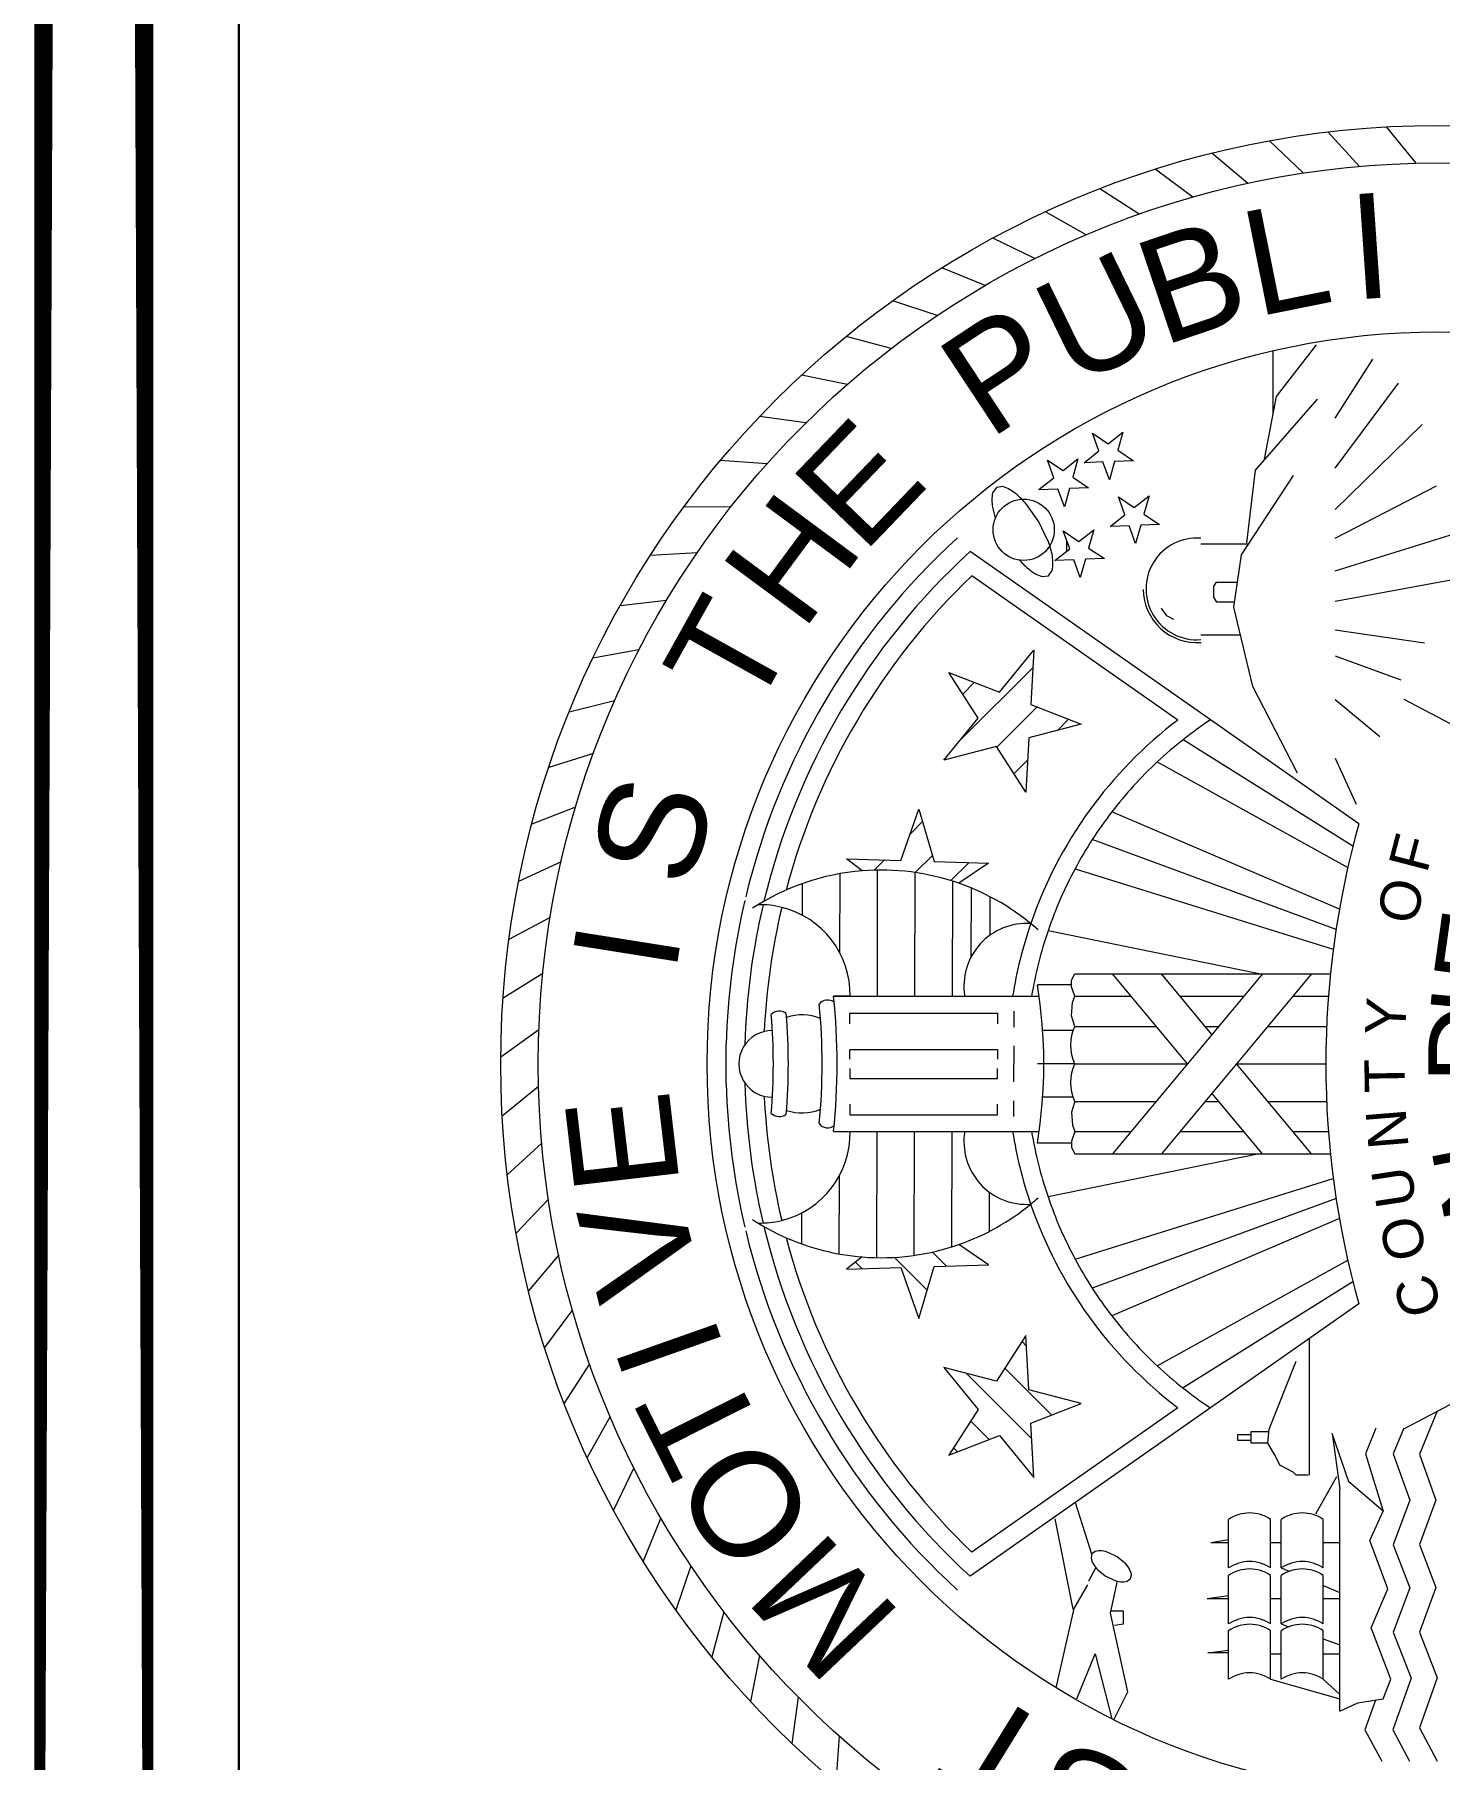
# Model space of a CAD drawing. Header units: inches. Extents: x -3905 to 10892, y 1064 to 9590.
# Drawn here: x 2166.928 to 2168.037, y 6464.645 to 6466.006 of the extents above; entities that cross this region are included whole.
import ezdxf
from ezdxf.enums import TextEntityAlignment as Align

# ---------------------------------------------------------------- set-up
doc = ezdxf.new("R2010")
doc.units = ezdxf.units.IN
doc.header["$MEASUREMENT"] = 0
doc.layers.add('_CoSD_TB', color=7, linetype='Continuous', lineweight=0)
doc.layers.add('BORDER', color=250, linetype='Continuous', lineweight=30)
doc.styles.add('CoSD TITLE', font='arial.ttf')
pattern_1 = [(225, (2168.96257, 6452.378454), (0.01723573, -0.01723573), [])]
pattern_2 = [(135, (2168.96257, 6452.378454), (-0.01723573, -0.01723573), [])]

msp = doc.modelspace()

# ---------------------------------------------------------------- hatches: boundary and pattern name
at = {"layer": '_CoSD_TB'}
h = msp.add_hatch(dxfattribs=at)
h.set_pattern_fill('ANSI31', color=1, scale=0.195, angle=180, style=0)
h.set_pattern_definition(pattern_1)
h.paths.add_polyline_path([(2167.68968, 6465.48705), (2167.64975, 6465.50256), (2167.67293, 6465.46654), (2167.64584, 6465.43336), (2167.68726, 6465.44427), (2167.71045, 6465.40825), (2167.71286, 6465.45102), (2167.75429, 6465.46194), (2167.71436, 6465.47746), (2167.71677, 6465.52023)])
h = msp.add_hatch(dxfattribs=at)
h.set_pattern_fill('ANSI31', color=1, scale=0.195, angle=180, style=0)
h.set_pattern_definition(pattern_1)
h.paths.add_polyline_path([(2167.61168, 6465.35442), (2167.56886, 6465.35571), (2167.58125, 6465.34612, -0.1042601), (2167.65754, 6465.33636), (2167.68096, 6465.35232), (2167.63814, 6465.35362), (2167.62614, 6465.39474)])
h = msp.add_hatch(dxfattribs=at)
h.set_pattern_fill('ANSI31', color=1, scale=0.195, angle=90, style=0)
h.set_pattern_definition(pattern_2)
h.paths.add_polyline_path([(2167.58125, 6465.0414), (2167.56886, 6465.03182), (2167.61168, 6465.03311), (2167.62614, 6464.99279), (2167.63814, 6465.03391), (2167.68096, 6465.03521), (2167.65754, 6465.05117, -0.1042601)])
h = msp.add_hatch(dxfattribs=at)
h.set_pattern_fill('ANSI31', color=1, scale=0.195, angle=90, style=0)
h.set_pattern_definition(pattern_2)
h.paths.add_polyline_path([(2167.68726, 6464.94325), (2167.64584, 6464.95417), (2167.67293, 6464.92099), (2167.64975, 6464.88497), (2167.68968, 6464.90048), (2167.71677, 6464.8673), (2167.71436, 6464.91007), (2167.75429, 6464.92559), (2167.71286, 6464.93651), (2167.71045, 6464.97928)])

# ---------------------------------------------------------------- linework, layer by layer
at = {"layer": '_CoSD_TB', "color": 1, "linetype": 'Continuous'}
for p, q in [((2167.92973, 6465.89682), (2167.90299, 6465.92238)), ((2167.97409, 6465.90215), (2167.94901, 6465.92933)), ((2168.01869, 6465.90468), (2167.99537, 6465.93338)), ((2167.8858, 6465.88873), (2167.8575, 6465.91256)), ((2167.84246, 6465.87789), (2167.81273, 6465.89989)), ((2167.79988, 6465.86434), (2167.76883, 6465.88444)), ((2167.75824, 6465.84816), (2167.72599, 6465.86626)), ((2167.7177, 6465.82939), (2167.68438, 6465.84543)), ((2167.67842, 6465.80811), (2167.64415, 6465.82203)), ((2167.64055, 6465.78441), (2167.60548, 6465.79615)), ((2167.60425, 6465.75837), (2167.5685, 6465.76789)), ((2167.90577, 6465.70623), (2167.90577, 6465.75655)), ((2167.56965, 6465.73011), (2167.53338, 6465.73736)), ((2167.53689, 6465.69973), (2167.50024, 6465.70469)), ((2167.50611, 6465.66735), (2167.46922, 6465.67)), ((2167.47742, 6465.63311), (2167.44043, 6465.63344)), ((2167.45094, 6465.59713), (2167.414, 6465.59514)), ((2167.7428, 6465.59849), (2167.7428, 6465.60676)), ((2167.42676, 6465.55956), (2167.39003, 6465.55525)), ((2167.405, 6465.52055), (2167.36861, 6465.51394)), ((2167.38573, 6465.48024), (2167.34982, 6465.47136)), ((2167.36902, 6465.43881), (2167.33374, 6465.42769)), ((2167.35495, 6465.39641), (2167.32044, 6465.38309)), ((2167.34357, 6465.3532), (2167.30997, 6465.33775)), ((2167.53414, 6465.311), (2167.5342, 6465.33611)), ((2167.5637, 6465.28116), (2167.56385, 6465.34389)), ((2167.59325, 6465.2471), (2167.59349, 6465.34671)), ((2167.62288, 6465.2471), (2167.62312, 6465.34478)), ((2167.65251, 6465.2471), (2167.65273, 6465.33796)), ((2167.6674, 6465.27842), (2167.66753, 6465.33255)), ((2167.68226, 6465.29539), (2167.68233, 6465.32565)), ((2167.33493, 6465.30937), (2167.30236, 6465.29184)), ((2167.32906, 6465.26509), (2167.29765, 6465.24554)), ((2167.32597, 6465.22052), (2167.29586, 6465.19904)), ((2167.47384, 6465.1782), (2167.47384, 6465.20933)), ((2167.3257, 6465.17584), (2167.29699, 6465.15252)), ((2167.32822, 6465.13124), (2167.30104, 6465.10616)), ((2167.59274, 6465.04083), (2167.59299, 6465.14043)), ((2167.62238, 6465.04264), (2167.62262, 6465.14043)), ((2167.65202, 6465.04934), (2167.65225, 6465.14043)), ((2167.56312, 6465.04376), (2167.56327, 6465.10555)), ((2167.68169, 6465.06154), (2167.68176, 6465.0925)), ((2167.33355, 6465.08689), (2167.30799, 6465.06015)), ((2167.53351, 6465.05167), (2167.53357, 6465.07622)), ((2167.34165, 6465.04295), (2167.31782, 6465.01466)), ((2167.35249, 6464.99961), (2167.33048, 6464.96988)), ((2167.36603, 6464.95704), (2167.34593, 6464.92598)), ((2167.38222, 6464.9154), (2167.36411, 6464.88314)), ((2167.40099, 6464.87486), (2167.38494, 6464.84153)), ((2167.42226, 6464.83558), (2167.40834, 6464.80131)), ((2167.44597, 6464.79771), (2167.43423, 6464.76263)), ((2167.472, 6464.7614), (2167.46249, 6464.72566)), ((2167.50026, 6464.7268), (2167.49301, 6464.69053)), ((2167.53064, 6464.69405), (2167.52568, 6464.65739)), ((2167.56302, 6464.66326), (2167.56037, 6464.62637))]:
    msp.add_line(p, q, dxfattribs=at)
at = {"layer": '_CoSD_TB', "color": 1}
for p, q in [((2167.90852, 6465.72056), (2167.94004, 6465.76135)), ((2167.95475, 6465.70343), (2167.98443, 6465.74997)), ((2167.95475, 6465.66395), (2168.00493, 6465.73102)), ((2167.89198, 6465.66238), (2167.94075, 6465.71847)), ((2167.89904, 6465.67114), (2167.90852, 6465.72056)), ((2167.76821, 6465.67751), (2167.76305, 6465.69155)), ((2167.76305, 6465.69155), (2167.77548, 6465.68322)), ((2167.77548, 6465.68322), (2167.78723, 6465.69247)), ((2167.78723, 6465.69247), (2167.78316, 6465.67808)), ((2167.95475, 6465.63127), (2168.0236, 6465.69833)), ((2167.75646, 6465.66827), (2167.76821, 6465.67751)), ((2167.78316, 6465.67808), (2167.79558, 6465.66976)), ((2167.73266, 6465.65627), (2167.7275, 6465.67031)), ((2167.7275, 6465.67031), (2167.73992, 6465.66199)), ((2167.73992, 6465.66199), (2167.75168, 6465.67123)), ((2167.75168, 6465.67123), (2167.7476, 6465.65684)), ((2167.7714, 6465.66884), (2167.75646, 6465.66827)), ((2167.77656, 6465.6548), (2167.7714, 6465.66884)), ((2167.78064, 6465.66919), (2167.77656, 6465.6548)), ((2167.79558, 6465.66976), (2167.78064, 6465.66919)), ((2167.88491, 6465.60499), (2167.89198, 6465.66238)), ((2167.68724, 6465.64883), (2167.68426, 6465.64462)), ((2167.69237, 6465.6494), (2167.68724, 6465.64883)), ((2167.7209, 6465.64703), (2167.73266, 6465.65627)), ((2167.74508, 6465.64795), (2167.741, 6465.63356)), ((2167.76002, 6465.64852), (2167.74508, 6465.64795)), ((2167.7476, 6465.65684), (2167.76002, 6465.64852)), ((2167.88095, 6465.59557), (2167.92195, 6465.65807)), ((2167.95475, 6465.60878), (2168.03476, 6465.65009)), ((2167.72068, 6465.62148), (2167.71119, 6465.63512)), ((2167.7209, 6465.64703), (2167.73585, 6465.6476)), ((2167.741, 6465.63356), (2167.73585, 6465.6476)), ((2167.78365, 6465.64123), (2167.79607, 6465.63291)), ((2167.78881, 6465.6272), (2167.78365, 6465.64123)), ((2167.79607, 6465.63291), (2167.80782, 6465.64215)), ((2167.80782, 6465.64215), (2167.80375, 6465.62777)), ((2167.72801, 6465.60657), (2167.72068, 6465.62148)), ((2167.77705, 6465.61795), (2167.78881, 6465.6272)), ((2167.80375, 6465.62777), (2167.81617, 6465.61944)), ((2167.74, 6465.61438), (2167.75242, 6465.60606)), ((2167.74516, 6465.60035), (2167.74, 6465.61438)), ((2167.75242, 6465.60606), (2167.76418, 6465.61531)), ((2167.76418, 6465.61531), (2167.7601, 6465.60092)), ((2167.79199, 6465.61852), (2167.77705, 6465.61795)), ((2167.79715, 6465.60449), (2167.79199, 6465.61852)), ((2167.80123, 6465.61887), (2167.79715, 6465.60449)), ((2167.81617, 6465.61944), (2167.80123, 6465.61887)), ((2167.95475, 6465.58302), (2168.04961, 6465.61231)), ((2167.85627, 6465.46527), (2167.66652, 6465.59814)), ((2167.7334, 6465.5911), (2167.74516, 6465.60035)), ((2167.7601, 6465.60092), (2167.77252, 6465.5926)), ((2167.84871, 6465.6042), (2167.88661, 6465.6042)), ((2167.87473, 6465.55413), (2167.88095, 6465.59557)), ((2167.72841, 6465.57898), (2167.73139, 6465.58319)), ((2167.74835, 6465.59167), (2167.7334, 6465.5911)), ((2167.75351, 6465.57764), (2167.74835, 6465.59167)), ((2167.75758, 6465.59203), (2167.75351, 6465.57764)), ((2167.77252, 6465.5926), (2167.75758, 6465.59203)), ((2167.83058, 6465.46518), (2167.66786, 6465.57911)), ((2167.72328, 6465.57841), (2167.72841, 6465.57898)), ((2167.85903, 6465.57087), (2167.86105, 6465.5739)), ((2167.85903, 6465.56211), (2167.85903, 6465.57087)), ((2167.86105, 6465.5739), (2167.87769, 6465.5739)), ((2167.95475, 6465.55897), (2168.04777, 6465.57609)), ((2167.82185, 6465.54746), (2167.81775, 6465.55335)), ((2167.86132, 6465.55819), (2167.85903, 6465.56211)), ((2167.87543, 6465.55819), (2167.86132, 6465.55819)), ((2167.88971, 6465.49151), (2167.87473, 6465.55413)), ((2167.82737, 6465.54446), (2167.82185, 6465.54746)), ((2167.84871, 6465.5323), (2167.87995, 6465.5323)), ((2167.95475, 6465.53648), (2168.02543, 6465.52615)), ((2167.68968, 6465.48705), (2167.71677, 6465.52023)), ((2167.71677, 6465.52023), (2167.71436, 6465.47746)), ((2167.95475, 6465.51583), (2168.00677, 6465.497)), ((2167.64975, 6465.50256), (2167.68968, 6465.48705)), ((2167.67293, 6465.46654), (2167.64975, 6465.50256)), ((2167.92506, 6465.42327), (2167.88971, 6465.49151)), ((2167.71436, 6465.47746), (2167.75429, 6465.46194)), ((2167.95475, 6465.48144), (2167.99009, 6465.45216)), ((2168.00914, 6465.48168), (2168.16881, 6465.39754)), ((2167.64584, 6465.43336), (2167.67293, 6465.46654)), ((2167.75429, 6465.46194), (2167.71286, 6465.45102)), ((2167.97345, 6465.38322), (2167.85627, 6465.46527)), ((2167.68726, 6465.44427), (2167.64584, 6465.43336)), ((2167.71045, 6465.40825), (2167.68726, 6465.44427)), ((2167.71286, 6465.45102), (2167.71045, 6465.40825)), ((2167.96879, 6465.36574), (2167.83463, 6465.44958)), ((2167.81435, 6465.43217), (2167.96472, 6465.34873)), ((2167.95475, 6465.43503), (2167.97143, 6465.39882)), ((2167.61168, 6465.35442), (2167.62614, 6465.39474)), ((2167.62614, 6465.39474), (2167.63814, 6465.35362)), ((2167.95811, 6465.31589), (2167.77839, 6465.39266)), ((2167.95549, 6465.29996), (2167.76296, 6465.37083)), ((2167.56886, 6465.35571), (2167.61168, 6465.35442)), ((2167.58125, 6465.34612), (2167.56886, 6465.35571)), ((2167.63814, 6465.35362), (2167.68096, 6465.35232)), ((2167.68096, 6465.35232), (2167.65754, 6465.33636)), ((2167.74937, 6465.34781), (2167.95327, 6465.28431)), ((2167.89475, 6465.26488), (2167.72806, 6465.29882)), ((2167.74661, 6465.25628), (2167.7197, 6465.25628)), ((2167.74661, 6465.25979), (2167.74933, 6465.26488)), ((2167.74661, 6465.25469), (2167.74661, 6465.25979)), ((2167.74933, 6465.2471), (2167.74661, 6465.25469)), ((2167.74933, 6465.26488), (2167.89475, 6465.26488)), ((2167.83822, 6465.19376), (2167.77896, 6465.26488)), ((2167.89748, 6465.26488), (2167.77896, 6465.12265)), ((2167.8575, 6465.21691), (2167.81753, 6465.26488)), ((2167.93605, 6465.26488), (2167.81753, 6465.12265)), ((2167.89475, 6465.26488), (2167.95102, 6465.26488)), ((2167.57178, 6465.2471), (2167.55863, 6465.2471)), ((2167.55863, 6465.2471), (2167.72107, 6465.2471)), ((2167.66226, 6465.2471), (2167.70005, 6465.2471)), ((2167.74661, 6465.23181), (2167.74745, 6465.24214)), ((2167.74745, 6465.24214), (2167.74933, 6465.2471)), ((2167.74933, 6465.2471), (2167.79377, 6465.2471)), ((2167.83234, 6465.2471), (2167.88266, 6465.2471)), ((2167.92123, 6465.2471), (2167.94944, 6465.2471)), ((2167.57161, 6465.23385), (2167.68817, 6465.23385)), ((2167.57161, 6465.22545), (2167.57161, 6465.23385)), ((2167.68817, 6465.23385), (2167.68817, 6465.22545)), ((2167.70107, 6465.23538), (2167.70107, 6465.22282)), ((2167.74933, 6465.22339), (2167.74661, 6465.23181)), ((2167.74793, 6465.22003), (2167.72384, 6465.22003)), ((2167.74601, 6465.20871), (2167.74622, 6465.21259)), ((2167.74622, 6465.21259), (2167.74684, 6465.21639)), ((2167.74684, 6465.21639), (2167.74788, 6465.22001)), ((2167.74788, 6465.22001), (2167.74933, 6465.22339)), ((2167.74933, 6465.22339), (2167.81353, 6465.22339)), ((2167.8521, 6465.22339), (2167.86291, 6465.22339)), ((2167.90148, 6465.22339), (2167.94803, 6465.22339)), ((2167.57161, 6465.19743), (2167.57161, 6465.2052)), ((2167.57161, 6465.2052), (2167.68817, 6465.2052)), ((2167.68817, 6465.2052), (2167.68817, 6465.19743)), ((2167.70107, 6465.20799), (2167.70107, 6465.19363)), ((2167.74622, 6465.20481), (2167.74601, 6465.20871)), ((2167.74684, 6465.20097), (2167.74622, 6465.20481)), ((2167.74788, 6465.19726), (2167.74684, 6465.20097)), ((2167.57161, 6465.19009), (2167.57161, 6465.18232)), ((2167.68817, 6465.18232), (2167.68817, 6465.19009)), ((2167.70107, 6465.17954), (2167.70107, 6465.1939)), ((2167.74933, 6465.19376), (2167.7197, 6465.19376)), ((2167.74622, 6465.18296), (2167.74684, 6465.18676)), ((2167.74684, 6465.18676), (2167.74788, 6465.19038)), ((2167.74933, 6465.19376), (2167.74788, 6465.19726)), ((2167.74788, 6465.19038), (2167.74933, 6465.19376)), ((2167.74933, 6465.19376), (2167.83822, 6465.19376)), ((2167.87679, 6465.19376), (2167.94741, 6465.19376)), ((2167.93605, 6465.12265), (2167.87679, 6465.19376)), ((2167.57161, 6465.18232), (2167.68817, 6465.18232)), ((2167.74601, 6465.17908), (2167.74622, 6465.18296)), ((2167.74622, 6465.17518), (2167.74601, 6465.17908)), ((2167.74684, 6465.17134), (2167.74622, 6465.17518)), ((2167.74788, 6465.16763), (2167.74684, 6465.17134)), ((2167.57161, 6465.16207), (2167.57161, 6465.15368)), ((2167.68817, 6465.15368), (2167.68817, 6465.16207)), ((2167.70107, 6465.15215), (2167.70107, 6465.16471)), ((2167.74793, 6465.1675), (2167.72384, 6465.1675)), ((2167.74933, 6465.16413), (2167.74661, 6465.15572)), ((2167.74933, 6465.16413), (2167.74788, 6465.16763)), ((2167.74933, 6465.16413), (2167.81353, 6465.16413)), ((2167.8521, 6465.16413), (2167.86291, 6465.16413)), ((2167.89748, 6465.12265), (2167.8575, 6465.17062)), ((2167.90148, 6465.16413), (2167.94803, 6465.16413)), ((2167.57161, 6465.15368), (2167.68817, 6465.15368)), ((2167.74661, 6465.15572), (2167.74745, 6465.14539)), ((2167.74745, 6465.14539), (2167.74933, 6465.14043)), ((2167.55863, 6465.14043), (2167.57178, 6465.14043)), ((2167.55863, 6465.14043), (2167.72107, 6465.14043)), ((2167.66226, 6465.14043), (2167.70005, 6465.14043)), ((2167.74661, 6465.13124), (2167.7197, 6465.13124)), ((2167.74933, 6465.14043), (2167.74661, 6465.13284)), ((2167.74661, 6465.13284), (2167.74661, 6465.12774)), ((2167.74933, 6465.14043), (2167.79377, 6465.14043)), ((2167.83234, 6465.14043), (2167.88266, 6465.14043)), ((2167.92123, 6465.14043), (2167.94944, 6465.14043)), ((2167.89475, 6465.12265), (2167.72806, 6465.08871)), ((2167.74661, 6465.12774), (2167.74933, 6465.12265)), ((2167.74933, 6465.12265), (2167.89475, 6465.12265)), ((2167.89475, 6465.12265), (2167.95102, 6465.12265)), ((2167.74937, 6465.03972), (2167.95327, 6465.10322)), ((2167.95549, 6465.08756), (2167.76296, 6465.0167)), ((2167.95811, 6465.07164), (2167.77839, 6464.99487)), ((2167.68096, 6465.03521), (2167.65754, 6465.05117)), ((2167.58125, 6465.0414), (2167.56886, 6465.03182)), ((2167.63814, 6465.03391), (2167.68096, 6465.03521)), ((2167.81435, 6464.95536), (2167.96472, 6465.0388)), ((2167.56886, 6465.03182), (2167.61168, 6465.03311)), ((2167.61168, 6465.03311), (2167.62614, 6464.99279)), ((2167.62614, 6464.99279), (2167.63814, 6465.03391)), ((2167.96879, 6465.02178), (2167.83463, 6464.93795)), ((2167.97345, 6465.0043), (2167.85627, 6464.92226)), ((2168.00914, 6464.90585), (2168.16881, 6464.98999)), ((2167.71045, 6464.97928), (2167.68726, 6464.94325)), ((2167.71286, 6464.93651), (2167.71045, 6464.97928)), ((2167.93439, 6464.86921), (2167.93439, 6464.97695)), ((2167.68726, 6464.94325), (2167.64584, 6464.95417)), ((2167.64584, 6464.95417), (2167.67293, 6464.92099)), ((2167.90272, 6464.90542), (2167.92407, 6464.95915)), ((2167.75429, 6464.92559), (2167.71286, 6464.93651)), ((2167.67293, 6464.92099), (2167.64975, 6464.88497)), ((2167.85627, 6464.92226), (2167.66652, 6464.78939)), ((2167.83058, 6464.92235), (2167.66786, 6464.80842)), ((2167.71436, 6464.91007), (2167.75429, 6464.92559)), ((2168.03547, 6464.91959), (2168.02133, 6464.8856)), ((2167.64975, 6464.88497), (2167.68968, 6464.90048)), ((2167.68968, 6464.90048), (2167.71677, 6464.8673)), ((2167.71677, 6464.8673), (2167.71436, 6464.91007)), ((2167.87784, 6464.90136), (2167.88844, 6464.90136)), ((2167.87784, 6464.89658), (2167.87784, 6464.90136)), ((2167.88844, 6464.90358), (2167.90253, 6464.90358)), ((2167.88844, 6464.89436), (2167.88844, 6464.90358)), ((2167.90159, 6464.89444), (2167.90272, 6464.90542)), ((2167.95248, 6464.90207), (2167.95842, 6464.85827)), ((2167.96549, 6464.86377), (2167.95248, 6464.90207)), ((2167.98702, 6464.90621), (2167.97865, 6464.88609)), ((2168.00897, 6464.90623), (2168.0006, 6464.88611)), ((2167.88844, 6464.89658), (2167.87784, 6464.89658)), ((2167.90145, 6464.89436), (2167.88844, 6464.89436)), ((2167.90753, 6464.88464), (2167.90159, 6464.89444)), ((2167.97865, 6464.88609), (2167.99278, 6464.84063)), ((2168.0006, 6464.88611), (2168.01375, 6464.84949)), ((2168.02133, 6464.8856), (2168.03434, 6464.84938)), ((2167.91106, 6464.87692), (2167.90753, 6464.88464)), ((2167.92166, 6464.87143), (2167.91106, 6464.87692)), ((2167.92407, 6464.86921), (2167.92166, 6464.87143)), ((2167.93354, 6464.86921), (2167.92407, 6464.86921)), ((2167.93948, 6464.83853), (2167.95602, 6464.86808)), ((2167.95842, 6464.68283), (2167.95842, 6464.85827)), ((2167.99278, 6464.84063), (2167.96549, 6464.86377)), ((2167.76273, 6464.8068), (2167.74961, 6464.84729)), ((2168.01375, 6464.84949), (2168.00067, 6464.81424)), ((2168.03434, 6464.84938), (2168.02133, 6464.81435)), ((2167.7334, 6464.83466), (2167.74754, 6464.76341)), ((2167.87063, 6464.79591), (2167.87063, 6464.83422)), ((2167.90385, 6464.79591), (2167.90385, 6464.83422)), ((2167.91219, 6464.79591), (2167.91219, 6464.83422)), ((2167.94542, 6464.79591), (2167.94542, 6464.83422)), ((2167.98217, 6464.81762), (2167.99278, 6464.84063)), ((2167.85654, 6464.81605), (2167.87063, 6464.81833)), ((2167.99631, 6464.77931), (2167.98217, 6464.81762)), ((2167.76276, 6464.80694), (2167.76207, 6464.80385)), ((2167.76528, 6464.80886), (2167.76276, 6464.80694)), ((2167.78271, 6464.80464), (2167.77617, 6464.80796)), ((2167.78847, 6464.80008), (2167.78271, 6464.80464)), ((2167.85654, 6464.81605), (2167.87063, 6464.81605)), ((2167.90385, 6464.81605), (2167.91219, 6464.81605)), ((2167.94542, 6464.81605), (2167.95828, 6464.81605)), ((2168.00067, 6464.81424), (2168.01367, 6464.78025)), ((2168.02133, 6464.81435), (2168.03434, 6464.78036)), ((2167.76035, 6464.78585), (2167.76583, 6464.79606)), ((2167.76744, 6464.79434), (2167.77319, 6464.78978)), ((2167.79315, 6464.78747), (2167.79384, 6464.79057)), ((2167.91219, 6464.79591), (2167.9185, 6464.79327)), ((2167.75908, 6464.78258), (2167.74848, 6464.76388)), ((2167.77319, 6464.78978), (2167.77974, 6464.78645)), ((2167.77748, 6464.7602), (2167.78283, 6464.78585)), ((2167.79063, 6464.78556), (2167.79315, 6464.78747)), ((2167.87063, 6464.75173), (2167.87063, 6464.79003)), ((2167.90385, 6464.75173), (2167.90385, 6464.79003)), ((2167.91219, 6464.75173), (2167.91219, 6464.79003)), ((2167.94542, 6464.75173), (2167.94542, 6464.79003)), ((2167.94542, 6464.782), (2167.95842, 6464.77656)), ((2167.9833, 6464.74859), (2167.99631, 6464.77931)), ((2168.01367, 6464.78025), (2168.00064, 6464.74515)), ((2168.03434, 6464.78036), (2168.02133, 6464.74532)), ((2167.74848, 6464.76388), (2167.7342, 6464.70139)), ((2167.85383, 6464.77186), (2167.87063, 6464.77417)), ((2167.85383, 6464.77186), (2167.87063, 6464.77186)), ((2167.90385, 6464.77186), (2167.91219, 6464.77186)), ((2167.94542, 6464.77186), (2167.95828, 6464.77186)), ((2167.79117, 6464.69812), (2167.77748, 6464.7602)), ((2167.78764, 6464.76179), (2167.77803, 6464.76179)), ((2167.78043, 6464.75081), (2167.78764, 6464.75186)), ((2167.78764, 6464.75186), (2167.78764, 6464.76179)), ((2167.91219, 6464.75173), (2167.91831, 6464.74954)), ((2167.87063, 6464.70806), (2167.87063, 6464.74636)), ((2167.90385, 6464.70806), (2167.90385, 6464.74636)), ((2167.91219, 6464.70806), (2167.91219, 6464.74636)), ((2167.94542, 6464.70806), (2167.94542, 6464.74636)), ((2167.94542, 6464.73986), (2167.95842, 6464.73522)), ((2167.99871, 6464.70806), (2167.9833, 6464.74859)), ((2168.00064, 6464.74515), (2168.01482, 6464.70881)), ((2168.02133, 6464.74532), (2168.03547, 6464.70911)), ((2167.75088, 6464.69263), (2167.76514, 6464.72806)), ((2167.76514, 6464.72806), (2167.77846, 6464.67684)), ((2167.85429, 6464.72885), (2167.87063, 6464.73093)), ((2167.87063, 6464.72885), (2167.85429, 6464.72885)), ((2167.90385, 6464.72819), (2167.91219, 6464.72819)), ((2167.94542, 6464.72819), (2167.95828, 6464.72819)), ((2168.01482, 6464.70881), (2168.00022, 6464.66804)), ((2168.03547, 6464.70911), (2168.02133, 6464.66962)), ((2167.78001, 6464.67607), (2167.79117, 6464.69812)), ((2167.90385, 6464.70806), (2167.95842, 6464.69263)), ((2167.94542, 6464.70806), (2167.95842, 6464.696)), ((2167.99278, 6464.69263), (2167.99871, 6464.70806)), ((2167.95842, 6464.68283), (2167.9727, 6464.68936)), ((2167.9727, 6464.68936), (2167.99278, 6464.69263)), ((2167.98674, 6464.69165), (2167.97827, 6464.66802)), ((2167.97827, 6464.66802), (2167.99157, 6464.6433)), ((2168.00022, 6464.66804), (2168.01352, 6464.64332)), ((2168.02133, 6464.66962), (2168.03547, 6464.64335))]:
    msp.add_line(p, q, dxfattribs=at)
at = {"layer": '_CoSD_TB', "color": 1, "linetype": 'Continuous'}
for radius in [0.74077, 0.71114]:
    msp.add_circle((2168.03661, 6465.19376), radius, dxfattribs=at)
at = {"layer": '_CoSD_TB', "color": 1}
for centre, radius in [((2168.03661, 6465.19376), 0.5778), ((2167.70882, 6465.61533), 0.02418)]:
    msp.add_circle(centre, radius, dxfattribs=at)
for centre, radius, start, end in [((2167.68298, 6465.62026), 0.03061, 50.7202, 72.1371), ((2167.7143, 6465.63872), 0.03061, 168.8899, 190.3068), ((2167.66302, 6465.59586), 0.06214, 39.18183, 50.7202), ((2167.74531, 6465.64436), 0.06214, 190.3068, 198.66042), ((2168.03661, 6465.19376), 0.56298, 132.46541, 166.45701), ((2167.8456, 6465.56864), 0.04015, 85.55714, 274.44286), ((2168.03661, 6465.19376), 0.54817, 132.46541, 166.45701), ((2167.67034, 6465.58345), 0.06214, 10.3068, 21.84517), ((2167.70135, 6465.58909), 0.03061, 348.8899, 10.3068), ((2167.75263, 6465.63195), 0.06214, 220.77878, 230.7202), ((2167.73267, 6465.60755), 0.03061, 230.7202, 252.1371), ((2168.03661, 6465.19376), 0.53335, 133.73894, 165.0938), ((2167.8456, 6465.56864), 0.04237, 180.53034, 274.44286), ((2168.03661, 6465.19376), 0.34075, 127.20241, 161.0311), ((2168.03661, 6465.19376), 0.32594, 123.59222, 132.99352), ((2168.03661, 6465.19376), 0.32594, 132.99352, 142.39481), ((2168.03661, 6465.19376), 0.32594, 142.39481, 151.79611), ((2168.64966, 6465.19376), 0.70225, 164.34838, 195.65162), ((2167.59623, 6465.1603), 0.18643, 94.61055, 123.05315), ((2167.59623, 6465.1603), 0.18643, 70.80191, 94.61055), ((2167.59623, 6465.1603), 0.18643, 48.29981, 70.80191), ((2168.03661, 6465.19376), 0.32594, 151.79611, 161.19741), ((2168.03661, 6465.19376), 0.56298, 166.75511, 178.41535), ((2168.03661, 6465.19376), 0.54817, 166.75511, 178.41535), ((2167.5006, 6465.24821), 0.07119, 76.0512, 91.26305), ((2168.03661, 6465.19376), 0.53335, 166.60757, 177.25556), ((2167.5006, 6465.24821), 0.07119, 359.10363, 76.0512), ((2167.71107, 6465.25517), 0.04947, 86.18224, 189.38431), ((2168.03661, 6465.19376), 0.34075, 161.0311, 170.99494), ((2168.03661, 6465.19376), 0.32594, 161.19741, 170.58197), ((2167.33301, 6465.19376), 0.3917, 350.81568, 9.18432), ((2167.55396, 6465.23605), 0.00816, 50.79873, 143.96328), ((2167.06466, 6465.19376), 0.48499, 354.42827, 5.57173), ((2167.06466, 6465.19376), 0.49684, 353.83745, 6.16255), ((2167.51579, 6465.22606), 0.00928, 53.96666, 133.34424), ((2167.06466, 6465.19376), 0.44647, 354.98286, 5.01714), ((2167.06466, 6465.19376), 0.45832, 355.01808, 4.98192), ((2167.53382, 6465.19376), 0.03867, 67.96489, 108.55043), ((2167.51014, 6465.19376), 0.0263, 89.52174, 270.47826), ((2168.03661, 6465.19376), 0.56298, 181.58465, 193.24489), ((2168.03661, 6465.19376), 0.54817, 181.58465, 193.24489), ((2168.03661, 6465.19376), 0.53335, 182.74444, 193.39243), ((2167.53382, 6465.19376), 0.03867, 251.44957, 292.03511), ((2167.51579, 6465.16147), 0.00928, 226.65576, 306.03334), ((2167.55396, 6465.15148), 0.00816, 216.03672, 309.20127), ((2167.5006, 6465.13931), 0.07119, 283.9488, 0.89637), ((2167.71107, 6465.13236), 0.04947, 170.61569, 273.81776), ((2168.03661, 6465.19376), 0.34075, 189.00506, 198.93086), ((2168.03661, 6465.19376), 0.32594, 189.41803, 198.80259), ((2167.59623, 6465.22723), 0.18643, 289.19809, 309.31803), ((2168.03661, 6465.19376), 0.34075, 198.93086, 232.79759), ((2167.59623, 6465.22723), 0.18643, 309.31803, 311.70019), ((2168.03661, 6465.19376), 0.32594, 198.80259, 208.20389), ((2167.59623, 6465.22723), 0.18643, 236.94685, 246.26783), ((2167.5006, 6465.13931), 0.07119, 268.73695, 283.9488), ((2168.03661, 6465.19376), 0.54817, 193.54299, 227.53459), ((2168.03661, 6465.19376), 0.56298, 193.54299, 227.53459), ((2168.03661, 6465.19376), 0.53335, 194.9062, 226.26106), ((2167.59623, 6465.22723), 0.18643, 246.26783, 265.38945), ((2167.59623, 6465.22723), 0.18643, 265.38945, 289.19809), ((2168.03661, 6465.19376), 0.32594, 208.20389, 217.60519), ((2168.03661, 6465.19376), 0.32594, 217.60519, 227.00648), ((2168.03661, 6465.19376), 0.32594, 227.00648, 236.40778), ((2167.88724, 6464.80968), 0.02963, 55.90122, 124.09878), ((2167.9288, 6464.80968), 0.02963, 55.90122, 124.09878), ((2167.77492, 6464.80557), 0.01296, 187.62401, 211.29846), ((2167.76909, 6464.79647), 0.01296, 83.41393, 107.08838), ((2167.76798, 6464.78684), 0.02266, 68.80612, 83.41393), ((2167.7832, 6464.81061), 0.02266, 211.29846, 225.90627), ((2167.7727, 6464.78381), 0.02266, 31.29846, 45.90627), ((2167.78099, 6464.78885), 0.01296, 7.62401, 31.29846), ((2167.88724, 6464.77138), 0.02963, 55.90122, 124.09878), ((2167.88724, 6464.76549), 0.02963, 55.90122, 124.09878), ((2167.9288, 6464.77138), 0.02963, 55.90122, 124.09878), ((2167.9288, 6464.76549), 0.02963, 55.90122, 124.09878), ((2167.78793, 6464.80758), 0.02266, 248.80612, 263.41393), ((2167.78682, 6464.79794), 0.01296, 263.41393, 287.08838), ((2167.88724, 6464.72719), 0.02963, 55.90122, 124.09878), ((2167.88724, 6464.72183), 0.02963, 55.90122, 124.09878), ((2167.9288, 6464.72719), 0.02963, 55.90122, 124.09878), ((2167.9288, 6464.72183), 0.02963, 55.90122, 124.09878), ((2167.88724, 6464.68352), 0.02963, 55.90122, 124.09878), ((2167.9288, 6464.68352), 0.02963, 55.90122, 124.09878)]:
    msp.add_arc(centre, radius, start, end, dxfattribs=at)
at = {"layer": 'BORDER', "color": 7}
msp.add_line((2167.0891, 6485.06295), (2167.0891, 6462.56295), dxfattribs=at)
at = {"layer": 'BORDER', "color": 5, "const_width": 0.09375}
msp.add_lwpolyline([(2166.97451, 6462.56295), (2166.97451, 6485.06295), (2166.97451, 6485.06295), (2166.97451, 6462.56295)], close=True, dxfattribs=at)

# ---------------------------------------------------------------- texts
at = {"layer": '_CoSD_TB', "color": 1, "style": 'CoSD TITLE'}
for s, height, rotation, p in [('I', 0.08297, 3.99106, (2167.9691, 6465.79689)), ('L', 0.08297, 11.35217, (2167.89239, 6465.78327)), ('B', 0.08297, 18.71328, (2167.81805, 6465.75993)), ('U', 0.08297, 26.07439, (2167.74731, 6465.72726)), ('P', 0.08297, 33.4355, (2167.68134, 6465.6858)), ('E', 0.08297, 46.15772, (2167.5817, 6465.59548)), ('H', 0.08297, 53.51883, (2167.53398, 6465.53389)), ('T', 0.08297, 60.87994, (2167.49455, 6465.46669)), ('S', 0.08297, 74.60217, (2167.44528, 6465.33031)), ('E', 0.06206, 81.96298, (2168.09344, 6465.25193)), ('I', 0.08297, 80.96328, (2167.43379, 6465.26396)), ('I', 0.06206, 84.67244, (2168.09127, 6465.22702)), ('D', 0.06206, 89.94336, (2168.09045, 6465.1784)), ('E', 0.08297, 96.6855, (2167.43732, 6465.09798)), ('N', 0.06206, 100.91873, (2168.10304, 6465.07805)), ('V', 0.08297, 104.04661, (2167.45454, 6465.02199)), ('I', 0.08297, 109.40772, (2167.47313, 6464.96836)), ('T', 0.08297, 116.76883, (2167.50665, 6464.89802)), ('O', 0.08297, 124.12994, (2167.54891, 6464.83256)), ('M', 0.08297, 133.49106, (2167.61416, 6464.75804)), ('T', 0.08297, 148.21328, (2167.73876, 6464.66499)), ('S', 0.08297, 155.57439, (2167.80896, 6464.63119))]:
    msp.add_text(s, height=height, rotation=rotation, dxfattribs=at).set_placement(p)
for s, rotation, p in [('F', 75.45747, (2168.03061, 6465.35644)), ('O', 78.84609, (2168.02208, 6465.31956)), ('Y', 86.90756, (2168.01064, 6465.23031)), ('T', 90.99725, (2168.00966, 6465.18465)), ('N', 94.67259, (2168.01156, 6465.14364)), ('U', 98.72455, (2168.0167, 6465.09867)), ('O', 102.32136, (2168.02391, 6465.05915)), ('C', 106.41551, (2168.03512, 6465.01482))]:
    msp.add_text(s, height=0.03167, rotation=rotation, dxfattribs=at).set_placement(p, align=Align.CENTER)

doc.saveas('drawing.dxf')
